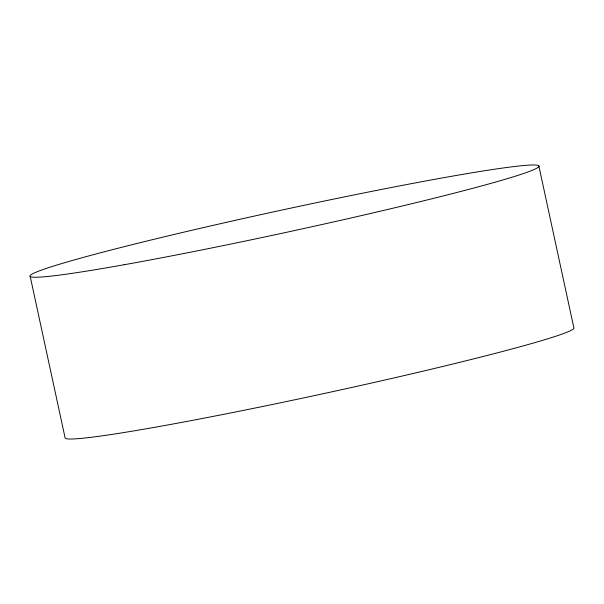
<?xml version="1.0" encoding="UTF-8"?>
<svg xmlns="http://www.w3.org/2000/svg" width="604" height="604" viewBox="0 0 604 604"><rect width="100%" height="100%" fill="white"/><g stroke="black" fill="none" stroke-linecap="round" stroke-linejoin="round"><path stroke-width="0.91" d="M538.821 165.783L573.8 327.579A260.362 11.355 -12.2 0 1 329.218 392.404A260.362 11.355 -12.2 0 1 65.179 438.217L30.2 276.421M124.145 264.733A260.362 11.355 -12.2 0 0 535.831 168.705A260.362 11.355 -12.2 0 0 193.552 229.882A260.362 11.355 -12.2 0 0 124.145 264.733"/></g></svg>
